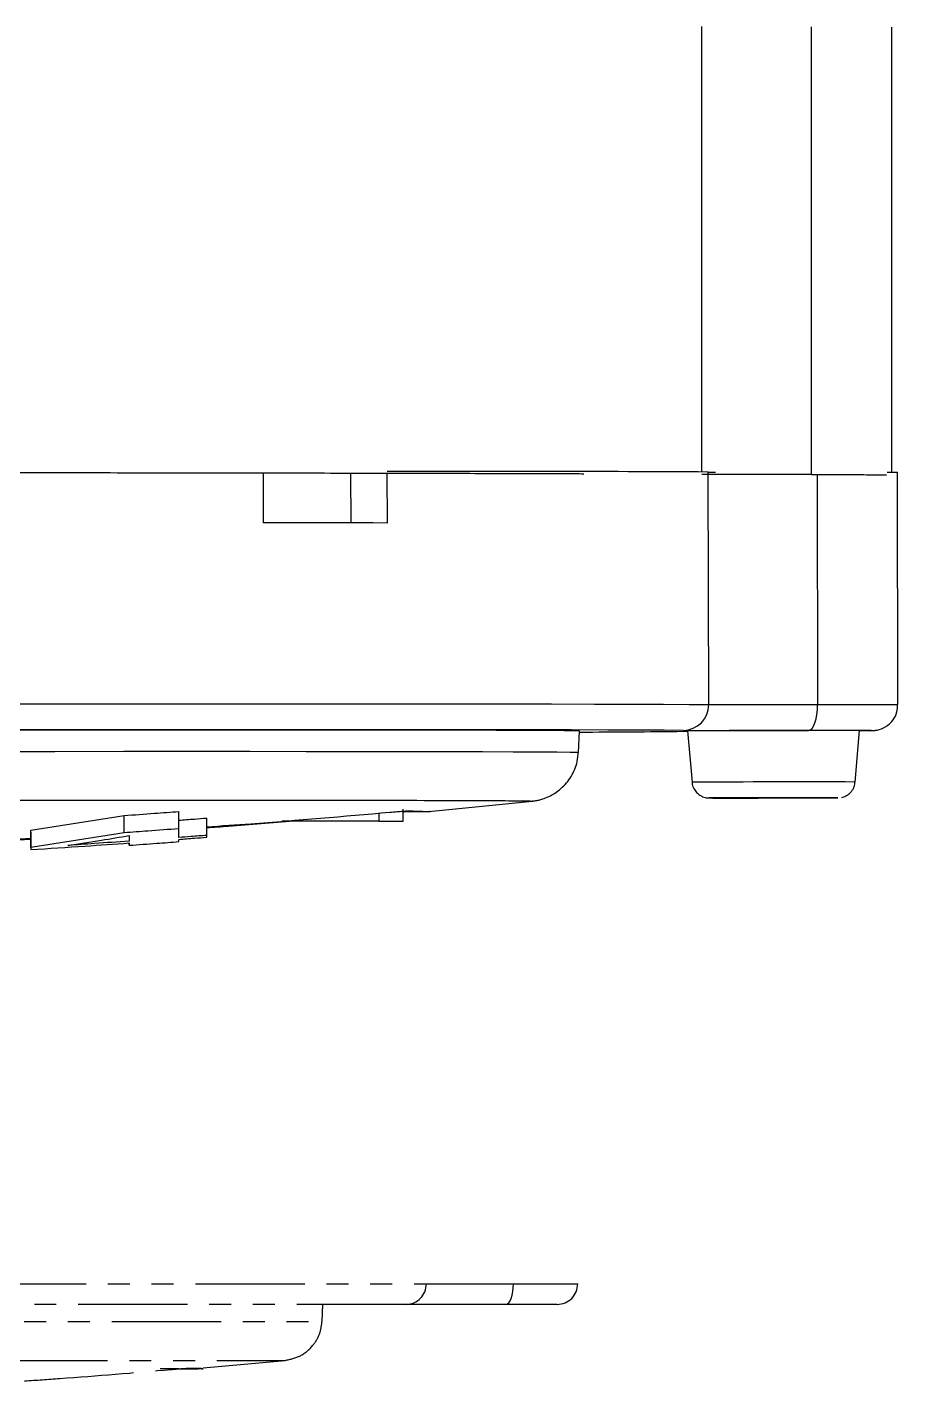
# Model space of a CAD drawing. Header units: millimetres. Extents: x 2104 to 4053, y 855 to 2233.
# Drawn here: x 2986 to 3036.6, y 958.6 to 1037.3 of the extents above; entities that cross this region are included whole.
import ezdxf

# ---------------------------------------------------------------- set-up
doc = ezdxf.new("R2010")
doc.units = ezdxf.units.MM
doc.linetypes.add('PHANTOM', pattern=[12.7, 6.35, -1.27, 1.27, -1.27, 1.27, -1.27])

msp = doc.modelspace()

# ---------------------------------------------------------------- linework, layer by layer
at = {"color": 7, "linetype": 'Continuous', "lineweight": 25}
for p, q in [((3025.224, 1011.415), (3025.224, 1037.278)), ((3031.571, 1037.264), (3031.571, 1011.264)), ((3036.26, 1011.407), (3036.26, 1037.251)), ((2999.74, 1011.362), (2999.745, 1008.454)), ((3004.85, 1008.453), (3004.845, 1011.345)), ((3006.96, 1008.452), (3006.955, 1011.349)), ((3025.626, 997.912), (3025.603, 1011.412)), ((3031.926, 1011.262), (3031.949, 997.908)), ((3036.617, 997.904), (3036.594, 1011.404)), ((3018.059, 995.135), (3018.121, 996.372)), ((3024.153, 996.356), (3024.396, 996.358)), ((3024.394, 996.383), (3024.66, 993.396)), ((3026.394, 996.394), (3026.394, 996.394)), ((3032.394, 996.404), (3032.394, 996.404)), ((3034.138, 993.412), (3034.394, 996.4)), ((3034.393, 996.395), (3034.661, 996.396)), ((3009.368, 991.705), (3015.373, 992.302)), ((3015.377, 992.302), (3015.373, 992.302)), ((3015.384, 992.304), (3015.377, 992.302)), ((2986.251, 990.614), (2991.667, 991.468)), ((2991.669, 990.464), (2991.667, 991.468)), ((2994.846, 990.696), (2994.844, 991.701)), ((3006.468, 991.606), (3006.468, 991.143)), ((3007.869, 991.143), (3007.869, 991.843)), ((3009.102, 991.683), (3008.204, 991.685)), ((2986.253, 989.612), (2986.251, 990.614)), ((2994.847, 990.19), (2994.846, 990.696)), ((2996.466, 990.314), (2996.464, 991.318)), ((3006.468, 991.143), (3000.858, 991.143)), ((3006.468, 991.143), (3007.869, 991.143)), ((2984.704, 990.059), (2986.252, 990.15)), ((2986.252, 990.079), (2984.816, 990)), ((2986.252, 990.493), (2986.253, 989.49)), ((2991.669, 990.464), (2986.253, 989.612)), ((2991.965, 990.304), (2991.965, 989.978)), ((2991.966, 989.737), (2991.965, 989.871))]:
    msp.add_line(p, q, dxfattribs=at)
at = {"color": 7, "linetype": 'PHANTOM', "lineweight": 25}
for p, q in [((2957.707, 964.277), (3009.224, 964.277)), ((3009.224, 964.277), (3014.282, 964.277)), ((3014.282, 964.277), (3018.017, 964.277)), ((3008.044, 963.077), (2957.492, 963.077)), ((3003.166, 962.087), (3003.218, 963.077)), ((3013.86, 963.077), (3008.044, 963.077)), ((3016.817, 963.077), (3013.86, 963.077)), ((2889.347, 962.087), (3003.166, 962.087)), ((2994.845, 959.336), (2993.758, 959.336)), ((2994.845, 959.336), (2995.967, 959.336)), ((2996.252, 959.397), (3001.022, 959.826))]:
    msp.add_line(p, q, dxfattribs=at)
at = {"color": 7, "linetype": 'Continuous', "lineweight": 25, "flags": 128}
for points in [[(3025.603, 1011.412), (3025.915, 1011.41), (3026.013, 1011.41)], [(3035.992, 1011.408), (3036.384, 1011.407), (3036.594, 1011.404)], [(3006.96, 1008.452), (3006.109, 1008.453), (3005.243, 1008.453), (3004.363, 1008.453), (3003.468, 1008.453), (3002.558, 1008.454), (3001.634, 1008.454), (3000.696, 1008.454), (2999.745, 1008.454)], [(2961.23, 997.923), (2966.489, 997.93), (2971.659, 997.936), (2976.718, 997.941), (2981.642, 997.945), (2986.409, 997.949), (2990.997, 997.951), (2995.385, 997.953), (2999.555, 997.954), (3003.486, 997.954), (3007.161, 997.952), (3010.563, 997.95), (3013.678, 997.947), (3016.49, 997.944), (3018.988, 997.939), (3021.159, 997.933), (3022.995, 997.927), (3024.486, 997.92), (3025.626, 997.912)], [(3031.424, 996.405), (3031.527, 996.434), (3031.626, 996.52), (3031.716, 996.66), (3031.796, 996.847), (3031.861, 997.074), (3031.91, 997.334), (3031.939, 997.616), (3031.949, 997.908)], [(3031.949, 997.908), (3033.492, 997.91), (3034.797, 997.91), (3035.788, 997.909), (3036.407, 997.907), (3036.617, 997.904), (3036.617, 997.904)], [(3018.121, 996.372), (3018.11, 996.374), (3017.844, 996.383), (3017.225, 996.392), (3016.255, 996.399), (3014.94, 996.406), (3013.287, 996.412), (3011.302, 996.418), (3008.997, 996.422), (3006.382, 996.426), (3003.471, 996.428), (3000.279, 996.43), (2996.821, 996.431), (2993.114, 996.431), (2989.177, 996.43), (2985.029, 996.429), (2980.692, 996.426), (2976.186, 996.422), (2971.534, 996.418), (2966.76, 996.413), (2961.887, 996.407), (2956.94, 996.4), (2951.946, 996.392)], [(3024.153, 996.409), (3023.034, 996.417), (3021.571, 996.424), (3019.77, 996.43), (3017.639, 996.435), (3015.188, 996.44), (3012.428, 996.444), (3009.372, 996.447), (3006.034, 996.449), (3002.427, 996.45), (2998.57, 996.45), (2994.479, 996.449), (2990.173, 996.448), (2985.671, 996.445), (2980.993, 996.442), (2976.162, 996.437), (2971.198, 996.432), (2966.124, 996.426), (2960.964, 996.42)], [(3029.42, 996.401), (3028.074, 996.399), (3026.82, 996.395), (3025.743, 996.392), (3024.916, 996.389), (3024.397, 996.385), (3024.22, 996.382), (3024.394, 996.38)], [(3034.394, 996.397), (3034.442, 996.397), (3034.62, 996.4), (3034.442, 996.402), (3033.923, 996.404), (3033.097, 996.405), (3032.02, 996.404), (3030.765, 996.403), (3029.42, 996.401)], [(3034.661, 996.396), (3034.661, 996.396), (3035.068, 996.4), (3035.068, 996.402), (3034.706, 996.404)], [(2951.84, 995.155), (2955.242, 995.161), (2960.186, 995.168), (2965.065, 995.174), (2969.854, 995.179), (2974.529, 995.184), (2979.069, 995.188), (2983.449, 995.191), (2987.648, 995.193), (2991.646, 995.194), (2995.423, 995.194), (2998.961, 995.194), (3002.24, 995.192), (3005.247, 995.19), (3007.965, 995.187), (3010.381, 995.182), (3012.483, 995.177), (3014.261, 995.172), (3015.706, 995.165), (3016.811, 995.158), (3017.571, 995.15), (3017.981, 995.141), (3018.059, 995.135)], [(3025.942, 992.483), (3026.553, 992.482), (3027.442, 992.482), (3028.524, 992.483), (3029.691, 992.485), (3030.83, 992.487), (3031.828, 992.49), (3032.59, 992.493), (3033.039, 992.496), (3033.132, 992.498), (3032.859, 992.5), (3032.248, 992.501), (3031.359, 992.501), (3030.277, 992.5), (3029.11, 992.498), (3027.971, 992.495), (3026.973, 992.492), (3026.211, 992.489), (3025.762, 992.487), (3025.658, 992.485)], [(3025.658, 992.485), (3025.669, 992.484), (3025.942, 992.483)]]:
    msp.add_lwpolyline(points, dxfattribs=at)
at = {"color": 7, "linetype": 'PHANTOM', "lineweight": 25, "flags": 128}
msp.add_lwpolyline([(3013.86, 963.077), (3013.943, 963.1), (3014.022, 963.168), (3014.095, 963.279), (3014.159, 963.428), (3014.211, 963.61), (3014.25, 963.817), (3014.274, 964.042), (3014.282, 964.277)], dxfattribs=at)
at = {"color": 7, "linetype": 'Continuous', "lineweight": 25}
for centre, radius, start, end in [((3009.285, -2195.99), 3207.443, 89.708496, 90.04162), ((3024.138, 997.897), 1.489, 270.59067, 0.55674), ((3029.431, 2180.415), 1182.51, 269.815671, 270.12201), ((3012.446, 2132.016), 1135.72, 270.286136, 270.590598), ((3028.528, 2356.288), 1359.886, 269.815671, 270.12201), ((3031.183, -47.972), 1044.376, 89.823847, 90.372462), ((3032.953, 111.629), 884.777, 89.886455, 90.099012), ((3031.095, 3.629), 989.788, 89.823847, 90.372462)]:
    msp.add_arc(centre, radius, start, end, dxfattribs=at)
at = {"color": 7, "linetype": 'PHANTOM', "lineweight": 25}
for centre, radius, start, end in [((3008.034, 964.267), 1.19, 270.46974, 0.46216), ((3016.817, 964.277), 1.2, 270, 0)]:
    msp.add_arc(centre, radius, start, end, dxfattribs=at)
at = {"color": 7, "linetype": 'Continuous', "lineweight": 25}
for points, knots in [([(2960.625, 1011.399), (2963.261, 1011.398), (2968.532, 1011.396), (2976.176, 1011.391), (2983.53, 1011.384), (2990.504, 1011.377), (2997.033, 1011.368), (3003.044, 1011.358), (3008.495, 1011.346), (3013.262, 1011.334), (3016.568, 1011.324), (3018.024, 1011.318), (3018.371, 1011.317)], [0, 0, 0, 0, 0.107373, 0.214746, 0.322119, 0.429492, 0.536866, 0.644239, 0.751612, 0.858985, 0.966358, 1, 1, 1, 1]), ([(3031.571, 1011.264), (3032.233, 1011.263), (3033.558, 1011.262), (3035.013, 1011.259), (3035.837, 1011.257), (3035.95, 1011.255), (3035.961, 1011.255)], [0, 0, 0, 0, 0.3220581, 0.6441162, 0.9661742, 1, 1, 1, 1]), ([(3034.654, 996.396), (3034.676, 996.396), (3034.918, 996.397), (3035.038, 996.399), (3035.133, 996.401), (3035.176, 996.402), (3035.236, 996.405), (3035.349, 996.417), (3035.637, 996.474), (3036.01, 996.66), (3036.364, 997.026), (3036.585, 997.446), (3036.596, 997.761), (3036.6, 997.904)], [0, 0, 0, 0, 0.030092, 0.333954, 0.433801, 0.475521, 0.495084, 0.513435, 0.562953, 0.690118, 0.788862, 0.904247, 1, 1, 1, 1]), ([(3015.373, 992.302), (3015.43, 992.308), (3015.52, 992.318), (3015.798, 992.374), (3016.096, 992.464), (3016.529, 992.648), (3017.109, 993.039), (3017.672, 993.714), (3017.993, 994.476), (3018.042, 994.974), (3018.06, 995.161)], [0, 0, 0, 0, 0.113476, 0.181126, 0.241872, 0.33121, 0.486718, 0.683313, 0.881401, 1, 1, 1, 1]), ([(3024.667, 993.396), (3024.666, 993.383), (3024.657, 993.256), (3024.748, 993.042), (3024.906, 992.806), (3025.087, 992.653), (3025.26, 992.561), (3025.407, 992.513), (3025.514, 992.494), (3025.573, 992.488), (3025.6, 992.486), (3025.62, 992.485), (3025.644, 992.485), (3025.699, 992.484), (3025.829, 992.483), (3025.937, 992.483)], [0, 0, 0, 0, 0.013636, 0.136308, 0.234618, 0.317448, 0.386894, 0.442742, 0.483087, 0.501782, 0.515067, 0.530782, 0.558523, 0.633023, 1, 1, 1, 1]), ([(3033.353, 992.522), (3033.397, 992.533), (3033.511, 992.561), (3033.713, 992.663), (3033.93, 992.858), (3034.094, 993.124), (3034.114, 993.32), (3034.123, 993.405)], [0, 0, 0, 0, 0.108655, 0.280806, 0.532642, 0.798652, 1, 1, 1, 1]), ([(2946.927, 992.316), (2949.567, 992.32), (2954.959, 992.329), (2963.086, 992.34), (2971.251, 992.349), (2979.245, 992.356), (2986.849, 992.36), (2993.844, 992.362), (2999.866, 992.36), (3004.85, 992.355), (3008.798, 992.349), (3011.824, 992.34), (3013.906, 992.329), (3015.158, 992.318), (3015.309, 992.309), (3015.384, 992.304)], [0, 0, 0, 0, 0.073675, 0.150434, 0.229885, 0.311524, 0.394751, 0.478886, 0.563205, 0.640041, 0.715869, 0.790184, 0.862545, 0.932581, 1, 1, 1, 1]), ([(3027.755, 992.491), (3027.909, 992.492), (3028.094, 992.493), (3028.421, 992.494), (3028.681, 992.494), (3029.257, 992.495), (3029.897, 992.496), (3030.519, 992.497), (3030.853, 992.497), (3031.025, 992.497), (3031.136, 992.497), (3031.257, 992.496), (3031.557, 992.496), (3031.788, 992.495), (3031.776, 992.495), (3031.565, 992.494), (3030.969, 992.492), (3030.711, 992.49), (3030.379, 992.489), (3030.121, 992.488), (3029.544, 992.487), (3028.904, 992.487), (3028.283, 992.486), (3027.948, 992.485), (3027.776, 992.485), (3027.665, 992.486), (3027.544, 992.486), (3027.244, 992.487), (3027.013, 992.487), (3027.025, 992.488), (3027.24, 992.489), (3027.521, 992.49), (3027.755, 992.491)], [0, 0, 0, 0, 0.066265, 0.079332, 0.091749, 0.120574, 0.19854, 0.226761, 0.249845, 0.26589, 0.284505, 0.318085, 0.379426, 0.408251, 0.420668, 0.433735, 0.5, 0.566265, 0.579332, 0.591749, 0.620574, 0.69854, 0.726761, 0.749845, 0.76589, 0.784505, 0.818085, 0.879426, 0.908251, 0.920668, 0.933735, 1, 1, 1, 1]), ([(2991.667, 991.468), (2992.256, 991.51), (2993.315, 991.586), (2994.374, 991.666), (2994.844, 991.701)], [0, 0, 0, 0, 0.555963, 1, 1, 1, 1]), ([(2996.465, 990.813), (2997.319, 990.871), (3000.887, 991.117), (3004.412, 991.424), (3007.093, 991.657)], [0, 0, 0, 0, 0.239418, 1, 1, 1, 1]), ([(3007.093, 991.657), (3007.243, 991.67), (3007.527, 991.695), (3007.855, 991.719), (3008.101, 991.735), (3008.169, 991.735), (3008.204, 991.736)], [0, 0, 0, 0, 0.275858, 0.523521, 0.75515, 1, 1, 1, 1]), ([(3008.204, 991.685), (3008.17, 991.684), (3008.106, 991.683), (3007.944, 991.672), (3007.869, 991.666)], [0, 0, 0, 0, 0.542055, 1, 1, 1, 1]), ([(3008.204, 991.736), (3008.533, 991.726), (3009.206, 991.707), (3009.536, 991.693), (3009.392, 991.69), (3009.37, 991.689)], [0, 0, 0, 0, 0.447856, 0.916917, 1, 1, 1, 1]), ([(2986.252, 990.493), (2986.251, 990.515), (2986.251, 990.554), (2986.251, 990.596), (2986.251, 990.614)], [0, 0, 0, 0, 0.557338, 1, 1, 1, 1]), ([(2994.846, 990.696), (2994.249, 990.652), (2993.19, 990.572), (2992.131, 990.497), (2991.669, 990.464)], [0, 0, 0, 0, 0.564034, 1, 1, 1, 1]), ([(2994.845, 991.193), (2995.146, 991.216), (2995.686, 991.257), (2996.225, 991.299), (2996.464, 991.318)], [0, 0, 0, 0, 0.557367, 1, 1, 1, 1]), ([(3001.517, 991.143), (3000.258, 991.033), (2998.584, 990.886), (2996.887, 990.774), (2996.465, 990.745)], [0, 0, 0, 0, 0.751614, 1, 1, 1, 1]), ([(2986.253, 989.49), (2987.3, 989.556), (2989.205, 989.677), (2991.108, 989.811), (2991.965, 989.871)], [0, 0, 0, 0, 0.549838, 1, 1, 1, 1]), ([(2988.402, 989.734), (2989.05, 989.833), (2990.238, 990.014), (2991.426, 990.214), (2991.965, 990.304)], [0, 0, 0, 0, 0.545958, 1, 1, 1, 1]), ([(2991.965, 989.978), (2991.293, 989.931), (2990.105, 989.847), (2988.917, 989.769), (2988.402, 989.734)], [0, 0, 0, 0, 0.565906, 1, 1, 1, 1]), ([(2991.965, 990.304), (2991.965, 990.239), (2991.965, 990.123), (2991.965, 990.022), (2991.965, 989.978)], [0, 0, 0, 0, 0.565441, 1, 1, 1, 1]), ([(2991.965, 989.871), (2991.965, 989.845), (2991.966, 989.798), (2991.966, 989.756), (2991.966, 989.737)], [0, 0, 0, 0, 0.562267, 1, 1, 1, 1]), ([(2991.966, 989.737), (2992.498, 989.775), (2993.459, 989.844), (2994.419, 989.916), (2994.847, 989.948)], [0, 0, 0, 0, 0.554564, 1, 1, 1, 1]), ([(2996.466, 990.314), (2996.162, 990.29), (2995.622, 990.248), (2995.083, 990.207), (2994.847, 990.19)], [0, 0, 0, 0, 0.562632, 1, 1, 1, 1]), ([(2994.847, 990.082), (2995.148, 990.105), (2995.687, 990.146), (2996.227, 990.188), (2996.466, 990.207)], [0, 0, 0, 0, 0.557215, 1, 1, 1, 1]), ([(2994.847, 989.948), (2994.847, 989.972), (2994.847, 990.015), (2994.847, 990.062), (2994.847, 990.082)], [0, 0, 0, 0, 0.5579878, 1, 1, 1, 1]), ([(2996.466, 990.207), (2996.466, 990.226), (2996.466, 990.261), (2996.466, 990.298), (2996.466, 990.314)], [0, 0, 0, 0, 0.558484, 1, 1, 1, 1]), ([(2986.253, 989.612), (2986.253, 989.588), (2986.253, 989.546), (2986.253, 989.507), (2986.253, 989.49)], [0, 0, 0, 0, 0.562654, 1, 1, 1, 1])]:
    msp.add_open_spline(points, degree=3, knots=knots, dxfattribs=at)
msp.add_open_spline([(3031.571, 1011.264), (3030.787, 1011.265), (3029.219, 1011.266), (3027.327, 1011.269), (3025.883, 1011.273), (3025.444, 1011.277), (3025.224, 1011.278)], degree=3, dxfattribs=at)
at = {"color": 7, "linetype": 'PHANTOM', "lineweight": 25}
for points, knots in [([(3001.022, 959.826), (3001.327, 959.893), (3001.956, 960.033), (3002.651, 960.645), (3003.07, 961.372), (3003.136, 961.868), (3003.167, 962.107)], [0, 0, 0, 0, 0.272061, 0.561967, 0.787938, 1, 1, 1, 1]), ([(2946.257, 959.826), (2948.369, 959.826), (2952.683, 959.826), (2959.185, 959.826), (2965.716, 959.826), (2972.112, 959.826), (2978.195, 959.826), (2983.791, 959.826), (2988.609, 959.826), (2992.596, 959.826), (2995.754, 959.826), (2998.174, 959.826), (2999.84, 959.826), (3000.842, 959.826), (3000.963, 959.826), (3001.022, 959.826)], [0, 0, 0, 0, 0.073675, 0.150434, 0.229885, 0.311524, 0.394751, 0.478886, 0.563205, 0.640041, 0.715869, 0.790184, 0.862545, 0.932581, 1, 1, 1, 1]), ([(2985.885, 958.633), (2986.569, 958.679), (2989.423, 958.872), (2992.244, 959.114), (2994.389, 959.298)], [0, 0, 0, 0, 0.23942, 1, 1, 1, 1]), ([(2994.389, 959.298), (2994.509, 959.308), (2994.736, 959.328), (2994.998, 959.347), (2995.196, 959.36), (2995.25, 959.36), (2995.278, 959.361)], [0, 0, 0, 0, 0.275858, 0.523521, 0.75515, 1, 1, 1, 1]), ([(2995.278, 959.361), (2995.55, 959.356), (2996.106, 959.346), (2996.334, 959.342), (2996.106, 959.346), (2995.55, 959.356), (2995.278, 959.361)], [0, 0, 0, 0, 0.244218, 0.5, 0.755782, 1, 1, 1, 1])]:
    msp.add_open_spline(points, degree=3, knots=knots, dxfattribs=at)

doc.saveas('drawing.dxf')
